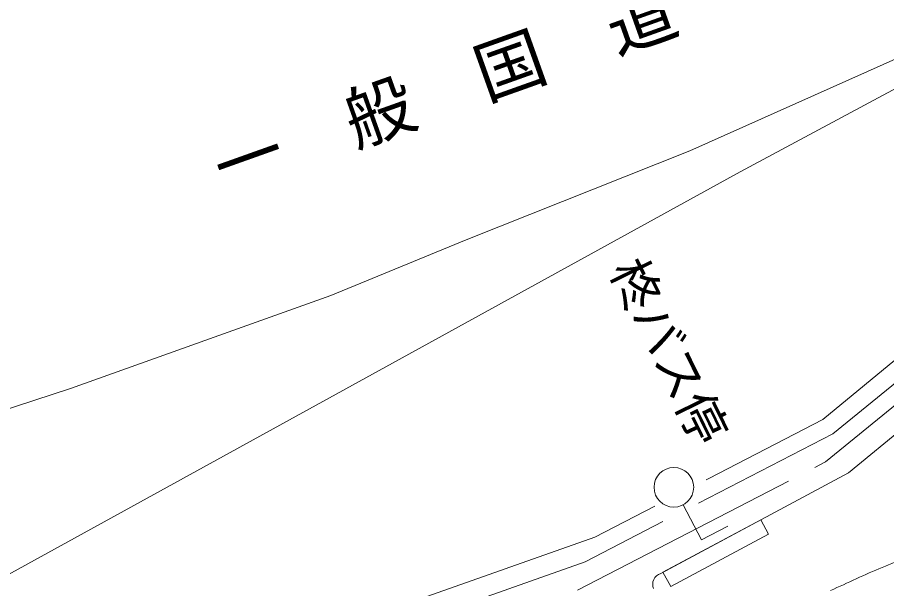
# Model space of a CAD drawing. Units: millimetres, scale not verified. Extents: x 40000 to 680000, y 20000 to 380000.
# Drawn here: x 118952 to 162826, y 280975 to 309822 of the extents above; entities that cross this region are included whole.
import ezdxf
from ezdxf.enums import TextEntityAlignment as Align

# ---------------------------------------------------------------- set-up
doc = ezdxf.new("R2010")
doc.units = ezdxf.units.MM
doc.header["$LTSCALE"] = 1000
doc.linetypes.add('CHAIN', pattern=[18.5, 12, -1.5, 3.5, -1.5])
doc.layers.add('M-BGD', color=7, linetype='Continuous', lineweight=13)
doc.layers.add('M-BMK', color=2, linetype='CHAIN', lineweight=13)
doc.layers.add('M-BGD-HTXT', color=7, linetype='Continuous')
doc.styles.add('ＭＳ ゴシック', font='')
doc.styles.get('ＭＳ ゴシック').set_extended_font_data('MS Gothic')

msp = doc.modelspace()

# ---------------------------------------------------------------- linework, layer by layer
at = {"layer": 'M-BGD'}
for p, q in [((155437, 302026), (166681, 308058)), ((159599, 289509), (181980, 308003)), ((152888, 303083), (163600, 307859)), ((160119, 288785), (182699, 307276)), ((183325, 305272), (160903, 286819)), ((141597, 298580), (152888, 303083)), ((115155, 279844), (155437, 302026)), ((134774, 295783), (141597, 298580)), ((121640, 291075), (134774, 295783)), ((107880, 286581), (121640, 291075)), ((153848, 286541), (159599, 289509)), ((153329, 285286), (160119, 288785)), ((160903, 286819), (151422, 281743)), ((153724, 286477), (153848, 286541)), ((152554, 285206), (153486, 283437)), ((148097, 283573), (151120, 285133)), ((147603, 282336), (151532, 284361)), ((153486, 283437), (154813, 284136)), ((121604, 273119), (147603, 282336))]:
    msp.add_line(p, q, dxfattribs=at)
msp.add_lwpolyline([(151536, 281804), (156480, 284451), (156870, 283724), (151926, 281077)], close=True, dxfattribs=at)
msp.add_lwpolyline([(117637, 272706), (120378, 273778), (148097, 283573)], dxfattribs=at)
msp.add_circle((152088, 286091), 1000, dxfattribs=at)
msp.add_arc((151594, 281192), 577, 107.2521, 202.0556, dxfattribs=at)
for points, knots in [([(159994, 280878), (160864, 281267), (161724, 281682), (162605, 282045), (163454, 282394), (164311, 282728), (165183, 283016), (167234, 283692), (169339, 284193), (171414, 284789), (173230, 285311), (175041, 285846), (176857, 286366), (177696, 286606), (178530, 286862), (179374, 287079), (180876, 287465), (182395, 287781), (183908, 288125), (185760, 288546), (187611, 288976), (189470, 289368), (190877, 289665), (192290, 289929), (193700, 290210)], [0, 0, 0, 0, 1, 1, 1, 2, 2, 2, 3, 3, 3, 4, 4, 4, 5, 5, 5, 6, 6, 6, 7, 7, 7, 8, 8, 8, 8]), ([(151532, 273779), (153061, 274640), (154568, 275541), (156120, 276360), (157803, 277247), (159509, 278089), (161237, 278884), (162552, 279489), (163864, 280111), (165229, 280590), (168470, 281728), (171835, 282476), (175156, 283353), (178284, 284179), (181420, 284976), (184571, 285707), (186848, 286235), (189141, 286694), (191428, 287174), (192701, 287441), (193950, 287890), (195249, 287958), (195831, 287989), (196420, 287913), (196989, 287788), (197259, 287728), (197512, 287606), (197773, 287515)], [0, 0, 0, 0, 1, 1, 1, 2, 2, 2, 3, 3, 3, 4, 4, 4, 5, 5, 5, 6, 6, 6, 7, 7, 7, 8, 8, 8, 9, 9, 9, 9])]:
    msp.add_open_spline(points, degree=3, knots=knots, dxfattribs=at)
at = {"layer": 'M-BMK'}
for p, q in [((159743, 287373), (173931, 298985)), ((147216, 280903), (159743, 287373))]:
    msp.add_line(p, q, dxfattribs=at)

# ---------------------------------------------------------------- texts
at = {"layer": 'M-BGD-HTXT', "style": 'ＭＳ ゴシック'}
msp.add_text('一\u3000般\u3000国\u3000道\u3000262\u3000号', height=2566, rotation=19.628, dxfattribs=at).set_placement((148612, 306936), align=Align.BOTTOM_CENTER)
msp.add_text('柊バス停', height=1838, rotation=296.151, dxfattribs=at).set_placement((148319, 296834), align=Align.BOTTOM_LEFT)

doc.saveas('drawing.dxf')
